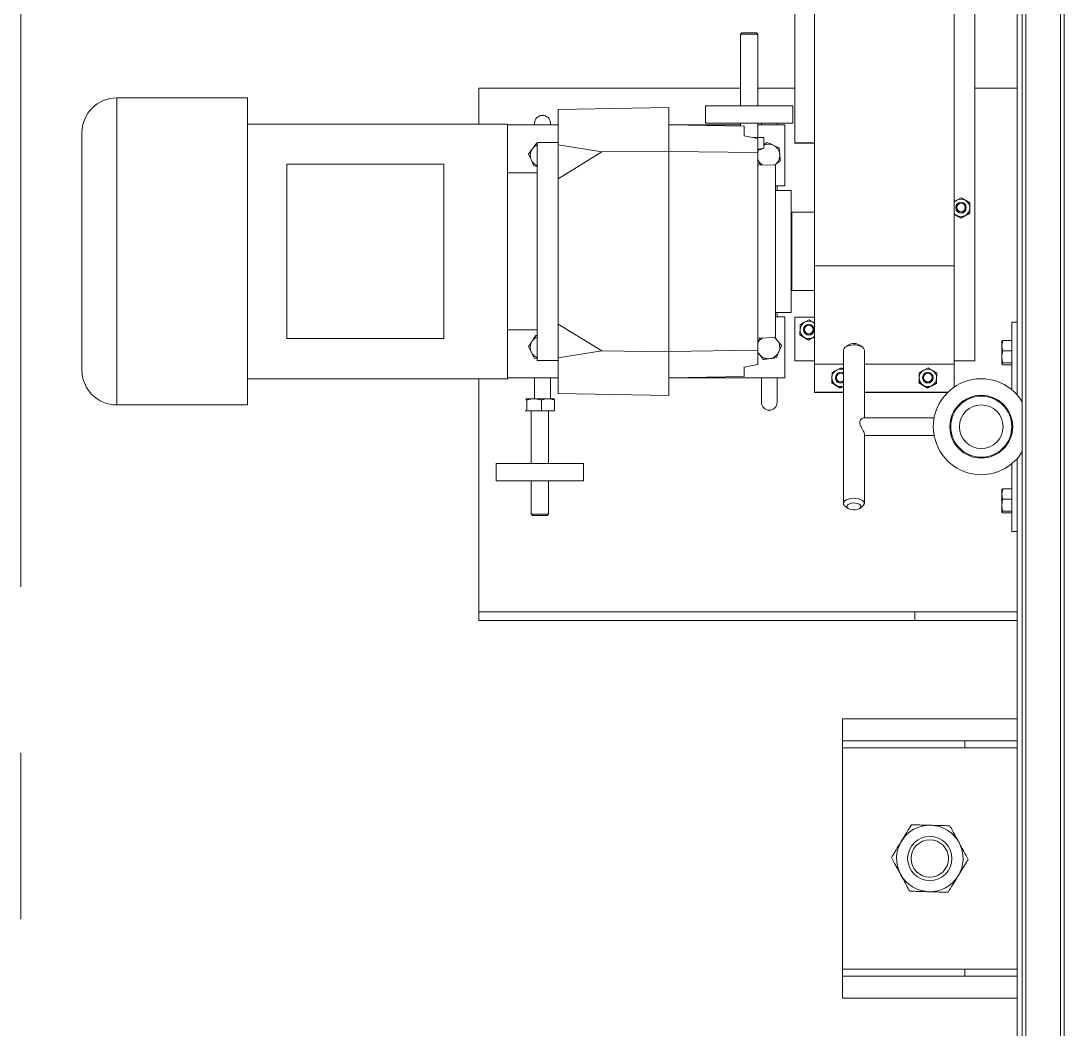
# Model space of a CAD drawing. Header units: millimetres. Extents: x 3220 to 226993, y 817 to 176024.
# Drawn here: x 46800 to 47398, y 147800 to 148378 of the extents above; entities that cross this region are included whole.
import ezdxf

# ---------------------------------------------------------------- set-up
doc = ezdxf.new("R2010")
doc.units = ezdxf.units.MM
doc.linetypes.add('AXES', pattern=[50.8, 31.75, -6.35, 6.35, -6.35])
doc.layers.add('Axe', color=1, linetype='AXES', lineweight=9)

# ---------------------------------------------------------------- blocks, each defined once
blk = doc.blocks.new('Level 0m')
at = {"layer": 'Axe', "ltscale": 15}
blk.add_line((6000, -24500), (6000, -30500), dxfattribs=at)
blk = doc.blocks.new('dikiş bantı üst')
at = {"color": 7, "linetype": 'Continuous', "lineweight": 15}
for p, q in [((2821.61, 3804.96), (2753.61, 3804.96)), ((2889.61, 3804.96), (2821.61, 3804.96)), ((2733.61, 3784.96), (2733.61, 3709.96)), ((2909.61, 3709.96), (2909.61, 3784.96)), ((2733.61, 3709.96), (2821.61, 3709.96)), ((2748.61, 3709.96), (2748.61, 3560.96)), ((2821.61, 3709.96), (2909.61, 3709.96)), ((2894.61, 3560.96), (2894.61, 3709.96)), ((2771.61, 3687.46), (2871.61, 3687.46)), ((2771.61, 3597.46), (2771.61, 3687.46)), ((2871.61, 3597.46), (2871.61, 3687.46)), ((2771.61, 3597.46), (2871.61, 3597.46)), ((2728.12, 3427.46), (2728.12, 3577.46)), ((2728.12, 3577.46), (2748.61, 3577.46)), ((2894.61, 3577.46), (3028.11, 3577.46)), ((3028.11, 3577.46), (3028.12, 3577.46)), ((3028.12, 3577.46), (3028.12, 3327.46)), ((3028.12, 3577.46), (3033.12, 3577.46)), ((3033.12, 3577.46), (3033.12, 3327.46)), ((2943.12, 3517.46), (2943.12, 3567.46)), ((2953.12, 3567.46), (2943.12, 3567.46)), ((2953.12, 3517.46), (2953.12, 3567.46)), ((2748.61, 3560.96), (2821.61, 3560.96)), ((2749.11, 3560.96), (2749.11, 3531.96)), ((2776.61, 3560.96), (2776.61, 3543.96)), ((2821.61, 3560.96), (2894.61, 3560.96)), ((2866.61, 3543.96), (2866.61, 3560.96)), ((2894.11, 3560.96), (2894.11, 3531.96)), ((2772.64, 3545.93), (2769.2, 3547.42)), ((2882.8, 3545.71), (2879.41, 3547.33)), ((2906.12, 3550.43), (2906.15, 3550.49)), ((2906.12, 3550.43), (2906.12, 3545.81)), ((2912.97, 3550), (2906.83, 3550)), ((2912.97, 3550.85), (2912.97, 3550)), ((2912.97, 3550), (2912.97, 3541.61)), ((2943.12, 3547.46), (2912.97, 3547.46)), ((2972.14, 3547.46), (2953.12, 3547.46)), ((2972.97, 3546.63), (2972.14, 3547.46)), ((2972.14, 3547.44), (2972.14, 3547.46)), ((2972.14, 3537.46), (2972.14, 3547.44)), ((2972.97, 3546.61), (2972.97, 3546.63)), ((2972.97, 3538.29), (2972.97, 3546.61)), ((2749.11, 3545.46), (2748.12, 3545.46)), ((2884.11, 3543.96), (2759.11, 3543.96)), ((2759.11, 3543.96), (2759.11, 3531.96)), ((2759.73, 3544.45), (2759.75, 3544.21)), ((2772.87, 3543.96), (2772.64, 3545.93)), ((2869.84, 3544.7), (2869.9, 3543.96)), ((2882.94, 3543.96), (2882.8, 3545.71)), ((2884.11, 3531.96), (2884.11, 3543.96)), ((2906.12, 3545.46), (2894.11, 3545.46)), ((2906.12, 3545.81), (2906.12, 3537.84)), ((2912.97, 3541.61), (2906.83, 3541.61)), ((2912.97, 3541.61), (2912.97, 3534.07)), ((2748.12, 3536.46), (2749.11, 3536.46)), ((2894.11, 3536.46), (2906.12, 3536.46)), ((2906.12, 3537.84), (2906.12, 3534.47)), ((2906.12, 3534.46), (2906.14, 3534.43)), ((2912.97, 3537.46), (2943.12, 3537.46)), ((2953.12, 3537.46), (2972.14, 3537.46)), ((2972.14, 3537.46), (2972.97, 3538.29)), ((2740.22, 3531.96), (2739.11, 3468.46)), ((2740.22, 3531.96), (2760.58, 3531.96)), ((2760.58, 3531.96), (2764.61, 3506.97)), ((2760.58, 3531.96), (2779.93, 3531.96)), ((2779.93, 3531.96), (2764.61, 3506.97)), ((2779.93, 3531.96), (2863.29, 3531.96)), ((2878.61, 3506.97), (2863.29, 3531.96)), ((2863.29, 3531.96), (2882.64, 3531.96)), ((2882.64, 3531.96), (2878.61, 3506.97)), ((2882.64, 3531.96), (2903, 3531.96)), ((2903, 3531.96), (2904.11, 3468.46)), ((2912.97, 3534.07), (2906.83, 3534.07)), ((2953.12, 3517.46), (2943.12, 3517.46)), ((2764.61, 3506.97), (2764.11, 3468.46)), ((2878.61, 3506.97), (2879.11, 3468.46)), ((2739.11, 3468.46), (2764.11, 3468.46)), ((2749.86, 3425.46), (2749.11, 3468.46)), ((2749.11, 3427.46), (2749.11, 3468.46)), ((2764.11, 3468.46), (2764.29, 3468.46)), ((2764.29, 3468.46), (2878.94, 3468.46)), ((2764.29, 3468.46), (2764.97, 3417.46)), ((2878.26, 3417.46), (2878.94, 3468.46)), ((2878.94, 3468.46), (2879.11, 3468.46)), ((2879.11, 3468.46), (2904.11, 3468.46)), ((2894.11, 3468.46), (2893.36, 3425.46)), ((2894.11, 3468.46), (2894.11, 3401.96)), ((2748.12, 3447.46), (2738.12, 3447.46)), ((2738.12, 3397.46), (2738.12, 3447.46)), ((2748.12, 3397.46), (2748.12, 3447.46)), ((2697.1, 3427.46), (2696.27, 3426.63)), ((2696.27, 3426.63), (2696.27, 3418.29)), ((2738.12, 3427.46), (2697.1, 3427.46)), ((2697.1, 3427.46), (2697.1, 3417.46)), ((2749.83, 3427.46), (2748.12, 3427.46)), ((2749.86, 3425.46), (2755.32, 3425.46)), ((2887.91, 3425.46), (2893.36, 3425.46)), ((2696.27, 3418.29), (2697.1, 3417.46)), ((2697.1, 3417.46), (2738.12, 3417.46)), ((2728.12, 3396.33), (2728.12, 3417.46)), ((2748.12, 3417.46), (2756.27, 3417.46)), ((2749.11, 3415.46), (2748.12, 3415.46)), ((2749.11, 3401.96), (2749.11, 3417.46)), ((2756.27, 3414.15), (2756.27, 3420.48)), ((2756.88, 3417.46), (2764.97, 3417.46)), ((2763.12, 3415.35), (2763.12, 3417.46)), ((2764.97, 3417.46), (2878.26, 3417.46)), ((2771.89, 3417.46), (2772.24, 3407.46)), ((2870.98, 3407.46), (2871.33, 3417.46)), ((2878.26, 3417.46), (2886.35, 3417.46)), ((2883.58, 3414.24), (2880.64, 3416.56)), ((2908.12, 3415.46), (2894.11, 3415.46)), ((2756.27, 3414.15), (2762.4, 3414.15)), ((2760.56, 3414.15), (2759.14, 3412.15)), ((2762.4, 3414.15), (2762.49, 3414.18)), ((2748.12, 3406.46), (2749.11, 3406.46)), ((2762.28, 3405.33), (2766.02, 3404.99)), ((2769.75, 3404.64), (2771.92, 3407.71)), ((2772.24, 3408.21), (2771.92, 3407.71)), ((2772.24, 3407.46), (2821.61, 3407.46)), ((2784.11, 3407.46), (2784.11, 3401.96)), ((2784.11, 3406.46), (2786.61, 3406.46)), ((2786.61, 3407.46), (2786.61, 3398.46)), ((2821.61, 3407.46), (2870.98, 3407.46)), ((2856.61, 3398.46), (2856.61, 3407.46)), ((2858.12, 3406.46), (2859.11, 3406.46)), ((2859.11, 3407.46), (2859.11, 3401.96)), ((2870.99, 3407.62), (2872.59, 3406.36)), ((2875.53, 3404.03), (2879.02, 3405.42)), ((2894.11, 3406.46), (2908.12, 3406.46)), ((2748.12, 3397.46), (2738.12, 3397.46)), ((2784.11, 3401.96), (2749.11, 3401.96)), ((2786.61, 3398.46), (2856.61, 3398.46)), ((2799.11, 3397.96), (2799.11, 3385.06)), ((2835.05, 3397.96), (2799.11, 3397.96)), ((2804.11, 3398.46), (2804.11, 3397.96)), ((2844.11, 3397.96), (2835.05, 3397.96)), ((2839.11, 3397.96), (2839.11, 3398.46)), ((2844.11, 3385.06), (2844.11, 3397.96)), ((2894.11, 3401.96), (2859.11, 3401.96)), ((2314.6, 3396.33), (2759.35, 3396.33)), ((2759.35, 3396.33), (2759.35, 3385.06)), ((2759.35, 3396.33), (2759.42, 3396.33)), ((2759.42, 3396.33), (2759.42, 3385.06)), ((2759.42, 3396.33), (2759.49, 3396.33)), ((2759.49, 3385.06), (2759.49, 3396.33)), ((2859.3, 3385.06), (2859.3, 3396.33)), ((2859.3, 3396.33), (2884.28, 3396.33)), ((2860.86, 3388.15), (2862.21, 3390.7)), ((2866.62, 3391.33), (2866.41, 3391.33)), ((2869.36, 3393.42), (2870.87, 3390.97)), ((2869.5, 3393.42), (2869.36, 3393.42)), ((2869.5, 3393.42), (2871.04, 3390.97)), ((2884.28, 3396.33), (2884.28, 3385.06)), ((2884.35, 3396.33), (2884.28, 3396.33)), ((2884.35, 3396.33), (2884.35, 3385.06)), ((2884.35, 3396.33), (2884.42, 3396.33)), ((2884.42, 3385.06), (2884.42, 3396.33)), ((2829.85, 3385.06), (2470.99, 3385.06)), ((2829.85, 3305.06), (2829.85, 3385.06)), ((2886.25, 3385.06), (2829.85, 3385.06)), ((2862.77, 3385.06), (2862.37, 3385.7)), ((2866.41, 3385.33), (2866.62, 3385.33)), ((2872.4, 3388.51), (2871.02, 3385.97)), ((2872.54, 3388.51), (2871.19, 3385.97)), ((2872.54, 3388.51), (2872.4, 3388.51)), ((2886.26, 3385.06), (2886.25, 3385.06)), ((2902.27, 3385.06), (2886.26, 3385.06)), ((2902.27, 3368.46), (2902.27, 3385.06)), ((2902.27, 3385.06), (2902.34, 3385.06)), ((2902.34, 3368.46), (2902.34, 3385.06)), ((2902.41, 3385.06), (2902.34, 3385.06)), ((2902.41, 3385.06), (2902.41, 3368.46)), ((2894.1, 3373.06), (2893.89, 3373.06)), ((2896.81, 3375.16), (2898.33, 3372.72)), ((2896.96, 3375.16), (2896.81, 3375.16)), ((2896.96, 3375.16), (2898.51, 3372.72)), ((2876.47, 3367.41), (2875.28, 3365.76)), ((2966.05, 3368.46), (2878.14, 3368.46)), ((2888.35, 3369.85), (2889.68, 3372.4)), ((2889.21, 3368.46), (2888.35, 3369.85)), ((2899.88, 3370.27), (2898.91, 3368.46)), ((2900.03, 3370.27), (2899.08, 3368.46)), ((2900.03, 3370.27), (2899.88, 3370.27)), ((2968.9, 3365.76), (2967.72, 3367.41)), ((3089.59, 3268.96), (3089.59, 3368.96)), ((3089.59, 3368.96), (3102.09, 3368.96)), ((3102.09, 3298.96), (3102.09, 3368.96)), ((3102.09, 3368.96), (3106.09, 3368.96)), ((3106.09, 3368.96), (3233.09, 3368.96)), ((3106.09, 3368.96), (3106.09, 3298.96)), ((3106.09, 3368.96), (3106.09, 3268.96)), ((3106.09, 3368.96), (3106.09, 3368.96)), ((3233.09, 3368.96), (3237.09, 3368.96)), ((3233.09, 3298.96), (3233.09, 3368.96)), ((3233.09, 3368.96), (3233.09, 3268.96)), ((3233.09, 3368.96), (3233.09, 3368.96)), ((3237.09, 3368.96), (3249.59, 3368.96)), ((3237.09, 3298.96), (3237.09, 3368.96)), ((3249.59, 3368.96), (3249.59, 3268.96)), ((2875.28, 3359.16), (2876.47, 3357.51)), ((2878.14, 3356.46), (2917.09, 3356.46)), ((2902.27, 3308.52), (2902.27, 3356.46)), ((2902.34, 3308.59), (2902.34, 3356.46)), ((2902.41, 3356.46), (2902.41, 3308.66)), ((2917.09, 3357), (2917.09, 3316.5)), ((2926.44, 3356.46), (2966.05, 3356.46)), ((2927.09, 3316.5), (2927.09, 3356.46)), ((2967.72, 3357.51), (2968.9, 3359.16)), ((2896.81, 3325.16), (2898.33, 3322.72)), ((2896.96, 3325.16), (2896.81, 3325.16)), ((2896.96, 3325.16), (2898.51, 3322.72)), ((3028.12, 3327.46), (3033.12, 3327.46)), ((3028.12, 3268.96), (3028.12, 3327.46)), ((3033.12, 3268.96), (3033.12, 3327.46)), ((2888.35, 3319.85), (2889.68, 3322.4)), ((2894.1, 3323.06), (2893.89, 3323.06)), ((2899.88, 3320.27), (2898.52, 3317.72)), ((2900.03, 3320.27), (2898.69, 3317.72)), ((2900.03, 3320.27), (2899.88, 3320.27)), ((2891.42, 3314.96), (2889.87, 3317.4)), ((2891.56, 3314.96), (2891.42, 3314.96)), ((2893.89, 3317.06), (2894.1, 3317.06)), ((2897.33, 3315.17), (2897.18, 3315.17)), ((2829.85, 3305.06), (2470.99, 3305.06)), ((2790.9, 3301.06), (2792.33, 3303.56)), ((2796.66, 3304.06), (2796.45, 3304.06)), ((2800.13, 3305.06), (2800.98, 3303.56)), ((2800.28, 3305.06), (2801.16, 3303.56)), ((2802.44, 3301.06), (2800.98, 3298.56)), ((2802.59, 3301.06), (2801.16, 3298.56)), ((2802.59, 3301.06), (2802.44, 3301.06)), ((2886.25, 3305.06), (2829.85, 3305.06)), ((2884.28, 3305.06), (2884.28, 3293.06)), ((2884.35, 3305.06), (2884.35, 3293.06)), ((2884.42, 3305.06), (2884.42, 3293.06)), ((2886.26, 3305.06), (2886.25, 3305.06)), ((2899.45, 3305.06), (2886.26, 3305.06)), ((2793.79, 3296.06), (2792.33, 3298.56)), ((2796.45, 3298.06), (2796.66, 3298.06)), ((3102.09, 3298.96), (3106.09, 3298.96)), ((3102.09, 3298.96), (3102.09, 3268.96)), ((3106.09, 3298.96), (3106.09, 3268.96)), ((3233.09, 3298.96), (3237.09, 3298.96)), ((3233.09, 3298.96), (3233.09, 3268.96)), ((3237.09, 3298.96), (3237.09, 3268.96)), ((2884.28, 3293.06), (2489.5, 3293.06)), ((2728.12, 3268.96), (2728.12, 3293.06)), ((2884.35, 3293.06), (2884.28, 3293.06)), ((2884.35, 3293.06), (2884.42, 3293.06)), ((2872.66, 3277.05), (2875.63, 3277.64)), ((2872.66, 3271.96), (2872.66, 3277.05)), ((2875.63, 3277.64), (2873.09, 3277.64)), ((2882.07, 3277.64), (2875.63, 3277.64)), ((2878.61, 3271.96), (2878.61, 3277.05)), ((2882.07, 3277.64), (2886.04, 3277.64)), ((2885.54, 3277.05), (2886.04, 3277.64)), ((2885.54, 3271.96), (2885.54, 3277.05)), ((2886.53, 3271.96), (2886.53, 3277.05)), ((2957.66, 3277.05), (2960.63, 3277.64)), ((2957.66, 3271.96), (2957.66, 3277.05)), ((2960.63, 3277.64), (2958.09, 3277.64)), ((2967.07, 3277.64), (2960.63, 3277.64)), ((2963.61, 3271.96), (2963.61, 3277.05)), ((2967.07, 3277.64), (2971.04, 3277.64)), ((2970.54, 3277.05), (2971.04, 3277.64)), ((2970.54, 3271.96), (2970.54, 3277.05)), ((2971.53, 3271.96), (2971.53, 3277.05)), ((2862.09, 3271.96), (2862.09, 3268.96)), ((2862.09, 3271.96), (2900.88, 3271.96)), ((2917.88, 3271.96), (2926.31, 3271.96)), ((2943.31, 3271.96), (2982.09, 3271.96)), ((2982.09, 3271.96), (2982.09, 3268.96)), ((2903.76, 3268.96), (2395.49, 3268.96)), ((2520.09, 3265.96), (3345.09, 3265.96)), ((3345.09, 3268.96), (2940.42, 3268.96)), ((2520.09, 3241.96), (3345.09, 3241.96))]:
    blk.add_line(p, q, dxfattribs=at)
at = {"color": 8, "linetype": 'Continuous', "lineweight": 15}
for p, q in [((2821.61, 3784.96), (2733.61, 3784.96)), ((2909.61, 3784.96), (2821.61, 3784.96)), ((3028.11, 3268.96), (3028.11, 3577.46)), ((2886.25, 3368.46), (2886.25, 3385.06)), ((2886.26, 3368.46), (2886.26, 3385.06)), ((2886.25, 3305.06), (2886.25, 3356.46)), ((2886.26, 3305.06), (2886.26, 3356.46)), ((2520.09, 3263.95), (3345.09, 3263.95)), ((2520.09, 3243.97), (3345.09, 3243.97))]:
    blk.add_line(p, q, dxfattribs=at)
at = {"color": 7, "linetype": 'Continuous', "lineweight": 15, "flags": 128}
for points in [[(2856.61, 3406.72), (2856.85, 3406.64), (2858.12, 3406.46)], [(2862.84, 3385.06), (2862.75, 3385.17), (2862.37, 3385.7)], [(2871.02, 3385.97), (2870.67, 3385.41), (2870.4, 3385.06)], [(2878.14, 3368.46), (2877.4, 3368.27), (2876.71, 3367.72), (2876.11, 3366.83), (2875.64, 3365.68), (2875.33, 3364.31), (2875.19, 3362.84), (2875.24, 3361.34), (2875.46, 3359.91), (2875.86, 3358.64), (2876.4, 3357.61), (2877.05, 3356.88), (2877.77, 3356.51), (2878.14, 3356.46)], [(2891.36, 3368.46), (2891.07, 3369.03), (2890.89, 3370.06)], [(2892.03, 3368.46), (2891.62, 3369.12), (2891.43, 3370.06)], [(2967.72, 3357.51), (2967.14, 3356.88), (2966.42, 3356.51), (2965.68, 3356.51), (2964.96, 3356.88), (2964.31, 3357.61), (2963.77, 3358.64), (2963.38, 3359.91), (2963.15, 3361.34), (2963.1, 3362.84), (2963.24, 3364.31), (2963.55, 3365.68), (2964.03, 3366.83), (2964.62, 3367.72), (2965.31, 3368.27), (2966.05, 3368.46), (2966.05, 3368.46)], [(2967.79, 3366.46), (2967.21, 3366.28), (2966.68, 3365.77), (2966.25, 3364.95), (2965.96, 3363.92), (2965.82, 3362.76), (2965.87, 3361.57), (2966.08, 3360.46), (2966.45, 3359.53), (2966.93, 3358.86), (2967.5, 3358.5), (2968.08, 3358.5), (2968.64, 3358.86), (2969.13, 3359.53), (2969.49, 3360.46), (2969.71, 3361.57), (2969.75, 3362.76), (2969.62, 3363.92), (2969.33, 3364.95), (2968.9, 3365.77), (2968.37, 3366.28), (2967.79, 3366.46)]]:
    blk.add_lwpolyline(points, dxfattribs=at)
at = {"color": 7, "linetype": 'Continuous', "lineweight": 15}
for centre, radius in [((2866.41, 3388.33), 3), ((2866.39, 3388.33), 2.45), ((3169.59, 3318.96), 12.7), ((3169.59, 3318.96), 10.7), ((2893.89, 3320.06), 3), ((2893.87, 3320.06), 2.45), ((2922.09, 3289.46), 18), ((2922.09, 3289.46), 17.5), ((2796.45, 3301.06), 3), ((2796.43, 3301.06), 2.44), ((2922.09, 3289.46), 12.5)]:
    blk.add_circle(centre, radius, dxfattribs=at)
for centre, radius, start, end in [((2753.61, 3784.96), 20, 90, 180), ((2889.61, 3784.96), 20, 0, 90), ((2766.61, 3541.46), 6.5, 126.55051, 157.38014), ((2766.61, 3541.46), 6.5, 66.55051, 126.55051), ((2766.61, 3541.46), 6.5, 22.61986, 66.55051), ((2876.61, 3541.46), 6.5, 124.46253, 157.38014), ((2876.61, 3541.46), 6.5, 64.46253, 124.46253), ((2876.61, 3541.46), 6.5, 22.61986, 64.46253), ((2748.12, 3540.96), 4.5, 90, 270), ((2766.61, 3411.46), 6.5, 112.61986, 122.5083), ((2766.61, 3411.46), 6.5, 34.44249, 67.38014), ((2876.61, 3411.46), 6.5, 111.74116, 145.55751), ((2876.61, 3411.46), 6.5, 51.74116, 67.38014), ((2876.61, 3411.46), 6.5, 351.74116, 51.74116), ((2908.12, 3410.96), 4.5, 270, 90), ((2766.61, 3411.46), 6.5, 155.52786, 204.74795), ((2766.61, 3411.46), 6.5, 204.74795, 264.74795), ((2876.61, 3411.46), 6.5, 291.74116, 351.74116), ((2766.61, 3411.46), 6.5, 264.74795, 324.74795), ((2876.61, 3411.46), 6.5, 210, 231.74116), ((2876.61, 3411.46), 6.5, 231.74116, 291.74116), ((2866.62, 3388.33), 5, 151.79235, 211.76098), ((2866.62, 3388.34), 5, 91.78507, 151.79907), ((2866.62, 3388.34), 5, 31.75557, 91.77294), ((2866.62, 3388.33), 3, 270.02123, 89.97877), ((2866.61, 3388.33), 5, 331.79235, 31.76098), ((2894.1, 3370.06), 5, 92.12714, 152.1408), ((2893.89, 3370.06), 3, 327.74618, 180.0057), ((2894.1, 3370.06), 5, 32.09734, 92.11502), ((2894.1, 3370.06), 3, 327.76697, 89.97487), ((2894.11, 3370.06), 5, 152.13428, 198.65327), ((2893.87, 3370.06), 2.44, 319.1127, 180.00246), ((2894.1, 3370.06), 5, 341.34665, 32.10242), ((2965.8, 3366.21), 2.26, 31.92786, 83.67888), ((2880.85, 3362.46), 6.47, 149.35759, 210.64241), ((3169.59, 3318.96), 19.05, 61.55242, 121.55242), ((3169.59, 3318.96), 19.05, 121.55242, 181.55242), ((3169.59, 3318.96), 19.05, 1.55242, 61.55242), ((2894.1, 3320.06), 5, 92.12714, 152.1408), ((2894.1, 3320.06), 5, 32.09734, 92.11502), ((2894.11, 3320.06), 5, 152.13396, 212.10262), ((2894.1, 3320.06), 3, 270.02124, 89.97876), ((2894.1, 3320.06), 5, 332.13396, 32.10262), ((3169.59, 3318.96), 19.05, 301.55242, 1.55242), ((2894.1, 3320.06), 5, 212.09734, 272.11502), ((2894.1, 3320.06), 5, 272.12714, 332.1408), ((2922.09, 3289.46), 27.5, 0, 238.70955), ((3169.59, 3318.96), 19.05, 181.55242, 241.55242), ((2796.66, 3301.06), 5, 150.01572, 209.98428), ((2796.66, 3301.06), 5, 126.88625, 150.01558), ((2796.66, 3301.06), 3, 270.02435, 89.97565), ((2796.65, 3301.06), 5, 29.98442, 53.11375), ((2796.65, 3301.06), 5, 330.01572, 29.98428), ((3169.59, 3318.96), 19.05, 241.55242, 301.55242), ((2796.66, 3301.06), 5, 209.97821, 269.99393), ((2796.66, 3301.06), 5, 270.00607, 330.02179), ((2922.09, 3289.46), 27.5, 301.29045, 0)]:
    blk.add_arc(centre, radius, start, end, dxfattribs=at)
for centre, start_param, end_param in [((3179.11, 3498.35), 3.31782, 3.337398), ((2464.11, 3498.35), 6.08738, 6.106958)]:
    blk.add_ellipse(centre, major_axis=(430.46, 0), ratio=0.965826, start_param=start_param, end_param=end_param, dxfattribs=at)
for points, knots in [([(2762.74, 3546.68), (2761.95, 3546.09), (2760.93, 3545.34), (2759.95, 3544.61), (2759.73, 3544.45)], [0, 0, 0, 0, 0.7762867, 1, 1, 1, 1]), ([(2765.76, 3548.92), (2765, 3548.36), (2764.01, 3547.62), (2762.99, 3546.86), (2762.74, 3546.68)], [0, 0, 0, 0, 0.7581486, 1, 1, 1, 1]), ([(2769.2, 3547.42), (2769.12, 3547.46), (2767.95, 3547.96), (2766.81, 3548.46), (2765.76, 3548.92)], [0, 0, 0, 0, 0.070215, 1, 1, 1, 1]), ([(2872.93, 3546.82), (2872.68, 3546.65), (2871.63, 3545.93), (2870.61, 3545.23), (2869.84, 3544.7)], [0, 0, 0, 0, 0.241851, 1, 1, 1, 1]), ([(2876.03, 3548.94), (2875.8, 3548.79), (2874.79, 3548.1), (2873.75, 3547.38), (2872.93, 3546.82)], [0, 0, 0, 0, 0.223713, 1, 1, 1, 1]), ([(2879.41, 3547.33), (2879.33, 3547.36), (2878.19, 3547.91), (2877.07, 3548.45), (2876.03, 3548.94)], [0, 0, 0, 0, 0.070215, 1, 1, 1, 1]), ([(2906.83, 3550), (2906.75, 3550.03), (2906.33, 3550.17), (2906.21, 3550.31), (2906.12, 3550.43)], [0, 0, 0, 0, 0.188696, 1, 1, 1, 1]), ([(2906.12, 3545.81), (2906.12, 3545.91), (2906.13, 3546.66), (2906.28, 3548.08), (2906.65, 3549.36), (2906.83, 3550)], [0, 0, 0, 0, 0.070086, 0.530782, 1, 1, 1, 1]), ([(2906.83, 3541.61), (2906.63, 3542.29), (2906.23, 3543.67), (2906.16, 3545.09), (2906.12, 3545.81)], [0, 0, 0, 0, 0.495458, 1, 1, 1, 1]), ([(2906.12, 3537.84), (2906.12, 3537.93), (2906.13, 3538.61), (2906.28, 3539.88), (2906.65, 3541.03), (2906.83, 3541.61)], [0, 0, 0, 0, 0.0700858, 0.5307822, 1, 1, 1, 1]), ([(2906.83, 3534.07), (2906.63, 3534.68), (2906.23, 3535.92), (2906.16, 3537.2), (2906.12, 3537.84)], [0, 0, 0, 0, 0.495458, 1, 1, 1, 1]), ([(2906.12, 3534.49), (2906.21, 3534.38), (2906.33, 3534.23), (2906.75, 3534.1), (2906.83, 3534.07)], [0, 0, 0, 0, 0.811304, 1, 1, 1, 1]), ([(2763.09, 3417.46), (2763.04, 3416.95), (2762.95, 3415.83), (2762.6, 3414.74), (2762.4, 3414.15)], [0, 0, 0, 0, 0.458209, 1, 1, 1, 1]), ([(2771.99, 3415.32), (2771.76, 3415.83), (2771.4, 3416.6), (2771.06, 3417.34), (2770.94, 3417.59)], [0, 0, 0, 0, 0.665514, 1, 1, 1, 1]), ([(2874.2, 3417.5), (2874.12, 3417.46), (2873.14, 3417.07), (2872.18, 3416.69), (2871.29, 3416.34)], [0, 0, 0, 0, 0.084099, 1, 1, 1, 1]), ([(2880.64, 3416.56), (2880.57, 3416.62), (2880.18, 3416.92), (2879.81, 3417.22), (2879.5, 3417.46)], [0, 0, 0, 0, 0.182366, 1, 1, 1, 1]), ([(2759.14, 3412.15), (2759.25, 3411.9), (2759.76, 3410.79), (2760.3, 3409.64), (2760.71, 3408.74)], [0, 0, 0, 0, 0.2237133, 1, 1, 1, 1]), ([(2760.71, 3408.74), (2760.84, 3408.46), (2761.37, 3407.31), (2761.89, 3406.18), (2762.28, 3405.33)], [0, 0, 0, 0, 0.241851, 1, 1, 1, 1]), ([(2882.51, 3406.81), (2882.64, 3407.74), (2882.82, 3408.97), (2883, 3410.22), (2883.04, 3410.53)], [0, 0, 0, 0, 0.758149, 1, 1, 1, 1]), ([(2883.04, 3410.53), (2883.19, 3411.5), (2883.37, 3412.76), (2883.54, 3413.97), (2883.58, 3414.24)], [0, 0, 0, 0, 0.776287, 1, 1, 1, 1]), ([(2766.02, 3404.99), (2766.11, 3404.98), (2767.37, 3404.86), (2768.6, 3404.75), (2769.75, 3404.64)], [0, 0, 0, 0, 0.070215, 1, 1, 1, 1]), ([(2771.92, 3407.71), (2771.97, 3407.78), (2772.07, 3407.92), (2772.17, 3408.06), (2772.22, 3408.13)], [0, 0, 0, 0, 0.514841, 1, 1, 1, 1]), ([(2872.59, 3406.36), (2872.66, 3406.3), (2873.65, 3405.52), (2874.63, 3404.75), (2875.53, 3404.03)], [0, 0, 0, 0, 0.0702148, 1, 1, 1, 1]), ([(2879.02, 3405.42), (2879.1, 3405.46), (2880.28, 3405.93), (2881.43, 3406.39), (2882.51, 3406.81)], [0, 0, 0, 0, 0.070215, 1, 1, 1, 1]), ([(2862.21, 3390.7), (2862.25, 3390.76), (2862.71, 3391.62), (2863.17, 3392.46), (2863.59, 3393.24)], [0, 0, 0, 0, 0.070201, 1, 1, 1, 1]), ([(2866.46, 3393.33), (2866.2, 3393.32), (2865.22, 3393.29), (2864.28, 3393.26), (2863.59, 3393.24)], [0, 0, 0, 0, 0.268634, 1, 1, 1, 1]), ([(2869.36, 3393.42), (2869.12, 3393.41), (2868.17, 3393.38), (2867.19, 3393.35), (2866.46, 3393.33)], [0, 0, 0, 0, 0.257551, 1, 1, 1, 1]), ([(2870.87, 3390.97), (2870.9, 3390.91), (2871.41, 3390.08), (2871.92, 3389.27), (2872.4, 3388.51)], [0, 0, 0, 0, 0.0702006, 1, 1, 1, 1]), ([(2871.04, 3390.97), (2871.08, 3390.91), (2871.59, 3390.08), (2872.08, 3389.27), (2872.54, 3388.51)], [0, 0, 0, 0, 0.070201, 1, 1, 1, 1]), ([(2862.37, 3385.7), (2862.33, 3385.76), (2861.82, 3386.59), (2861.32, 3387.4), (2860.86, 3388.15)], [0, 0, 0, 0, 0.070201, 1, 1, 1, 1]), ([(2871.02, 3385.97), (2870.99, 3385.91), (2870.82, 3385.6), (2870.66, 3385.3), (2870.54, 3385.06)], [0, 0, 0, 0, 0.196984, 1, 1, 1, 1]), ([(2871.19, 3385.97), (2871.16, 3385.91), (2871, 3385.6), (2870.83, 3385.3), (2870.7, 3385.06)], [0, 0, 0, 0, 0.196984, 1, 1, 1, 1]), ([(2889.68, 3372.4), (2889.72, 3372.46), (2890.17, 3373.32), (2890.63, 3374.17), (2891.05, 3374.95)], [0, 0, 0, 0, 0.070201, 1, 1, 1, 1]), ([(2893.92, 3375.06), (2893.65, 3375.05), (2892.68, 3375.01), (2891.74, 3374.98), (2891.05, 3374.95)], [0, 0, 0, 0, 0.268634, 1, 1, 1, 1]), ([(2896.81, 3375.16), (2896.57, 3375.15), (2895.62, 3375.12), (2894.64, 3375.08), (2893.92, 3375.06)], [0, 0, 0, 0, 0.257551, 1, 1, 1, 1]), ([(2898.33, 3372.72), (2898.37, 3372.66), (2898.89, 3371.84), (2899.4, 3371.03), (2899.88, 3370.27)], [0, 0, 0, 0, 0.070201, 1, 1, 1, 1]), ([(2898.51, 3372.72), (2898.54, 3372.66), (2899.06, 3371.84), (2899.56, 3371.03), (2900.03, 3370.27)], [0, 0, 0, 0, 0.070201, 1, 1, 1, 1]), ([(2926.44, 3356.46), (2926.18, 3356.49), (2925.64, 3356.56), (2924.38, 3357.1), (2922.87, 3357.91), (2921.39, 3358.73), (2920.11, 3359.15), (2919.12, 3359.16), (2918.13, 3358.71), (2917.4, 3357.91), (2917.02, 3357.23), (2917.1, 3357.02), (2917.11, 3357)], [0, 0, 0, 0, 0.100781, 0.201135, 0.338505, 0.478393, 0.554784, 0.631858, 0.715617, 0.849056, 0.989367, 1, 1, 1, 1]), ([(3159.62, 3335.19), (3160.94, 3336), (3163.61, 3337.64), (3166.71, 3339.55), (3168.48, 3340.63), (3169, 3340.95)], [0, 0, 0, 0, 0.40629, 0.827265, 1, 1, 1, 1]), ([(3169, 3340.95), (3170.5, 3340.13), (3172.79, 3338.9), (3176.02, 3337.14), (3177.74, 3336.21), (3178.62, 3335.73), (3178.67, 3335.71)], [0, 0, 0, 0, 0.483911, 0.735193, 0.986341, 1, 1, 1, 1]), ([(3150.25, 3329.44), (3151.71, 3330.33), (3153.92, 3331.69), (3157.06, 3333.62), (3158.73, 3334.64), (3159.58, 3335.17), (3159.62, 3335.19)], [0, 0, 0, 0, 0.483911, 0.735193, 0.986341, 1, 1, 1, 1]), ([(3178.67, 3335.71), (3180.02, 3334.98), (3182.78, 3333.48), (3185.98, 3331.75), (3187.81, 3330.76), (3188.34, 3330.47)], [0, 0, 0, 0, 0.40629, 0.827265, 1, 1, 1, 1]), ([(2889.68, 3322.4), (2889.72, 3322.46), (2890.17, 3323.32), (2890.63, 3324.17), (2891.05, 3324.95)], [0, 0, 0, 0, 0.070201, 1, 1, 1, 1]), ([(2893.92, 3325.06), (2893.65, 3325.05), (2892.68, 3325.01), (2891.74, 3324.98), (2891.05, 3324.95)], [0, 0, 0, 0, 0.268634, 1, 1, 1, 1]), ([(2896.81, 3325.16), (2896.57, 3325.15), (2895.62, 3325.12), (2894.64, 3325.08), (2893.92, 3325.06)], [0, 0, 0, 0, 0.257551, 1, 1, 1, 1]), ([(3150.25, 3329.44), (3150.28, 3328.51), (3150.34, 3326.31), (3150.44, 3322.64), (3150.51, 3319.85), (3150.55, 3318.44)], [0, 0, 0, 0, 0.2654599, 0.6280765, 1, 1, 1, 1]), ([(3188.34, 3330.47), (3188.36, 3329.54), (3188.42, 3327.34), (3188.52, 3323.67), (3188.6, 3320.89), (3188.64, 3319.48)], [0, 0, 0, 0, 0.26546, 0.628076, 1, 1, 1, 1]), ([(2889.87, 3317.4), (2889.83, 3317.46), (2889.32, 3318.29), (2888.82, 3319.09), (2888.35, 3319.85)], [0, 0, 0, 0, 0.070201, 1, 1, 1, 1]), ([(2898.33, 3322.72), (2898.37, 3322.66), (2898.89, 3321.84), (2899.4, 3321.03), (2899.88, 3320.27)], [0, 0, 0, 0, 0.070201, 1, 1, 1, 1]), ([(2898.51, 3322.72), (2898.54, 3322.66), (2899.06, 3321.84), (2899.56, 3321.03), (2900.03, 3320.27)], [0, 0, 0, 0, 0.070201, 1, 1, 1, 1]), ([(3188.64, 3319.48), (3188.64, 3319.22), (3188.69, 3317.58), (3188.77, 3314.5), (3188.86, 3311.11), (3188.92, 3309.13), (3188.93, 3308.48)], [0, 0, 0, 0, 0.066532, 0.435283, 0.814551, 1, 1, 1, 1]), ([(2894.29, 3315.06), (2894.02, 3315.05), (2893.05, 3315.02), (2892.11, 3314.98), (2891.42, 3314.96)], [0, 0, 0, 0, 0.268634, 1, 1, 1, 1]), ([(2894.46, 3315.06), (2894.2, 3315.05), (2893.22, 3315.02), (2892.26, 3314.98), (2891.56, 3314.96)], [0, 0, 0, 0, 0.268634, 1, 1, 1, 1]), ([(2897.18, 3315.17), (2896.94, 3315.16), (2895.99, 3315.13), (2895.01, 3315.09), (2894.29, 3315.06)], [0, 0, 0, 0, 0.257551, 1, 1, 1, 1]), ([(2897.33, 3315.17), (2897.09, 3315.16), (2896.16, 3315.13), (2895.18, 3315.09), (2894.46, 3315.06)], [0, 0, 0, 0, 0.257551, 1, 1, 1, 1]), ([(2898.52, 3317.72), (2898.49, 3317.66), (2898.03, 3316.8), (2897.59, 3315.96), (2897.18, 3315.17)], [0, 0, 0, 0, 0.070201, 1, 1, 1, 1]), ([(2898.69, 3317.72), (2898.66, 3317.66), (2898.21, 3316.8), (2897.75, 3315.96), (2897.33, 3315.17)], [0, 0, 0, 0, 0.070201, 1, 1, 1, 1]), ([(3150.55, 3318.44), (3150.56, 3318.19), (3150.6, 3316.54), (3150.68, 3313.47), (3150.78, 3310.07), (3150.83, 3308.1), (3150.85, 3307.45)], [0, 0, 0, 0, 0.066532, 0.435283, 0.814551, 1, 1, 1, 1]), ([(3160.52, 3302.21), (3159.16, 3302.94), (3156.41, 3304.44), (3153.2, 3306.17), (3151.38, 3307.16), (3150.85, 3307.45)], [0, 0, 0, 0, 0.40629, 0.827265, 1, 1, 1, 1]), ([(3188.93, 3308.48), (3187.48, 3307.59), (3185.26, 3306.23), (3182.12, 3304.3), (3180.46, 3303.28), (3179.61, 3302.75), (3179.56, 3302.73)], [0, 0, 0, 0, 0.483911, 0.735193, 0.986341, 1, 1, 1, 1]), ([(2792.33, 3298.56), (2792.29, 3298.62), (2791.81, 3299.46), (2791.34, 3300.29), (2790.9, 3301.06)], [0, 0, 0, 0, 0.070201, 1, 1, 1, 1]), ([(2792.33, 3303.56), (2792.36, 3303.62), (2792.66, 3304.13), (2792.95, 3304.62), (2793.2, 3305.06)], [0, 0, 0, 0, 0.1170752, 1, 1, 1, 1]), ([(2800.98, 3303.56), (2801.02, 3303.5), (2801.51, 3302.66), (2801.99, 3301.83), (2802.44, 3301.06)], [0, 0, 0, 0, 0.070201, 1, 1, 1, 1]), ([(2801.16, 3303.56), (2801.19, 3303.5), (2801.68, 3302.66), (2802.15, 3301.83), (2802.59, 3301.06)], [0, 0, 0, 0, 0.070201, 1, 1, 1, 1]), ([(3170.19, 3296.97), (3168.68, 3297.79), (3166.4, 3299.02), (3163.16, 3300.78), (3161.45, 3301.71), (3160.56, 3302.19), (3160.52, 3302.21)], [0, 0, 0, 0, 0.483911, 0.735193, 0.986341, 1, 1, 1, 1]), ([(3179.56, 3302.73), (3178.25, 3301.92), (3175.58, 3300.28), (3172.47, 3298.37), (3170.7, 3297.29), (3170.19, 3296.97)], [0, 0, 0, 0, 0.40629, 0.827265, 1, 1, 1, 1]), ([(2796.66, 3296.06), (2796.39, 3296.06), (2795.42, 3296.06), (2794.48, 3296.06), (2793.79, 3296.06)], [0, 0, 0, 0, 0.268634, 1, 1, 1, 1]), ([(2799.56, 3296.06), (2799.31, 3296.06), (2798.36, 3296.06), (2797.38, 3296.06), (2796.66, 3296.06)], [0, 0, 0, 0, 0.257551, 1, 1, 1, 1]), ([(2800.98, 3298.56), (2800.95, 3298.5), (2800.46, 3297.66), (2799.99, 3296.83), (2799.56, 3296.06)], [0, 0, 0, 0, 0.070201, 1, 1, 1, 1]), ([(2801.16, 3298.56), (2801.12, 3298.5), (2800.64, 3297.66), (2800.15, 3296.83), (2799.7, 3296.06)], [0, 0, 0, 0, 0.0702006, 1, 1, 1, 1]), ([(2873.15, 3277.64), (2873.14, 3277.63), (2872.97, 3277.63), (2872.81, 3277.33), (2872.66, 3277.05)], [0, 0, 0, 0, 0.070215, 1, 1, 1, 1]), ([(2875.63, 3277.64), (2875.7, 3277.63), (2876.71, 3277.63), (2877.69, 3277.33), (2878.61, 3277.05)], [0, 0, 0, 0, 0.070215, 1, 1, 1, 1]), ([(2878.61, 3277.05), (2878.86, 3277.13), (2879.99, 3277.47), (2881.16, 3277.56), (2882.07, 3277.64)], [0, 0, 0, 0, 0.223713, 1, 1, 1, 1]), ([(2882.07, 3277.64), (2882.36, 3277.63), (2883.53, 3277.6), (2884.68, 3277.29), (2885.54, 3277.05)], [0, 0, 0, 0, 0.241851, 1, 1, 1, 1]), ([(2886.04, 3277.64), (2886.05, 3277.63), (2886.21, 3277.63), (2886.38, 3277.33), (2886.53, 3277.05)], [0, 0, 0, 0, 0.070215, 1, 1, 1, 1]), ([(2958.15, 3277.64), (2958.14, 3277.63), (2957.97, 3277.63), (2957.81, 3277.33), (2957.66, 3277.05)], [0, 0, 0, 0, 0.070215, 1, 1, 1, 1]), ([(2960.63, 3277.64), (2960.7, 3277.63), (2961.71, 3277.63), (2962.69, 3277.33), (2963.61, 3277.05)], [0, 0, 0, 0, 0.070215, 1, 1, 1, 1]), ([(2963.61, 3277.05), (2963.86, 3277.13), (2964.99, 3277.47), (2966.16, 3277.56), (2967.07, 3277.64)], [0, 0, 0, 0, 0.223713, 1, 1, 1, 1]), ([(2967.07, 3277.64), (2967.36, 3277.63), (2968.53, 3277.6), (2969.68, 3277.29), (2970.54, 3277.05)], [0, 0, 0, 0, 0.241851, 1, 1, 1, 1]), ([(2971.04, 3277.64), (2971.05, 3277.63), (2971.21, 3277.63), (2971.38, 3277.33), (2971.53, 3277.05)], [0, 0, 0, 0, 0.070215, 1, 1, 1, 1])]:
    blk.add_open_spline(points, degree=3, knots=knots, dxfattribs=at)

msp = doc.modelspace()

# ---------------------------------------------------------------- block references
at = {"color": 2}
msp.add_blockref('Level 0m', (40800.02, 173791.76), dxfattribs=at)
at = {"xscale": -1, "rotation": 90}
msp.add_blockref('dikiş bantı üst', (50639.98, 151067.36), dxfattribs=at)

doc.saveas('drawing.dxf')
